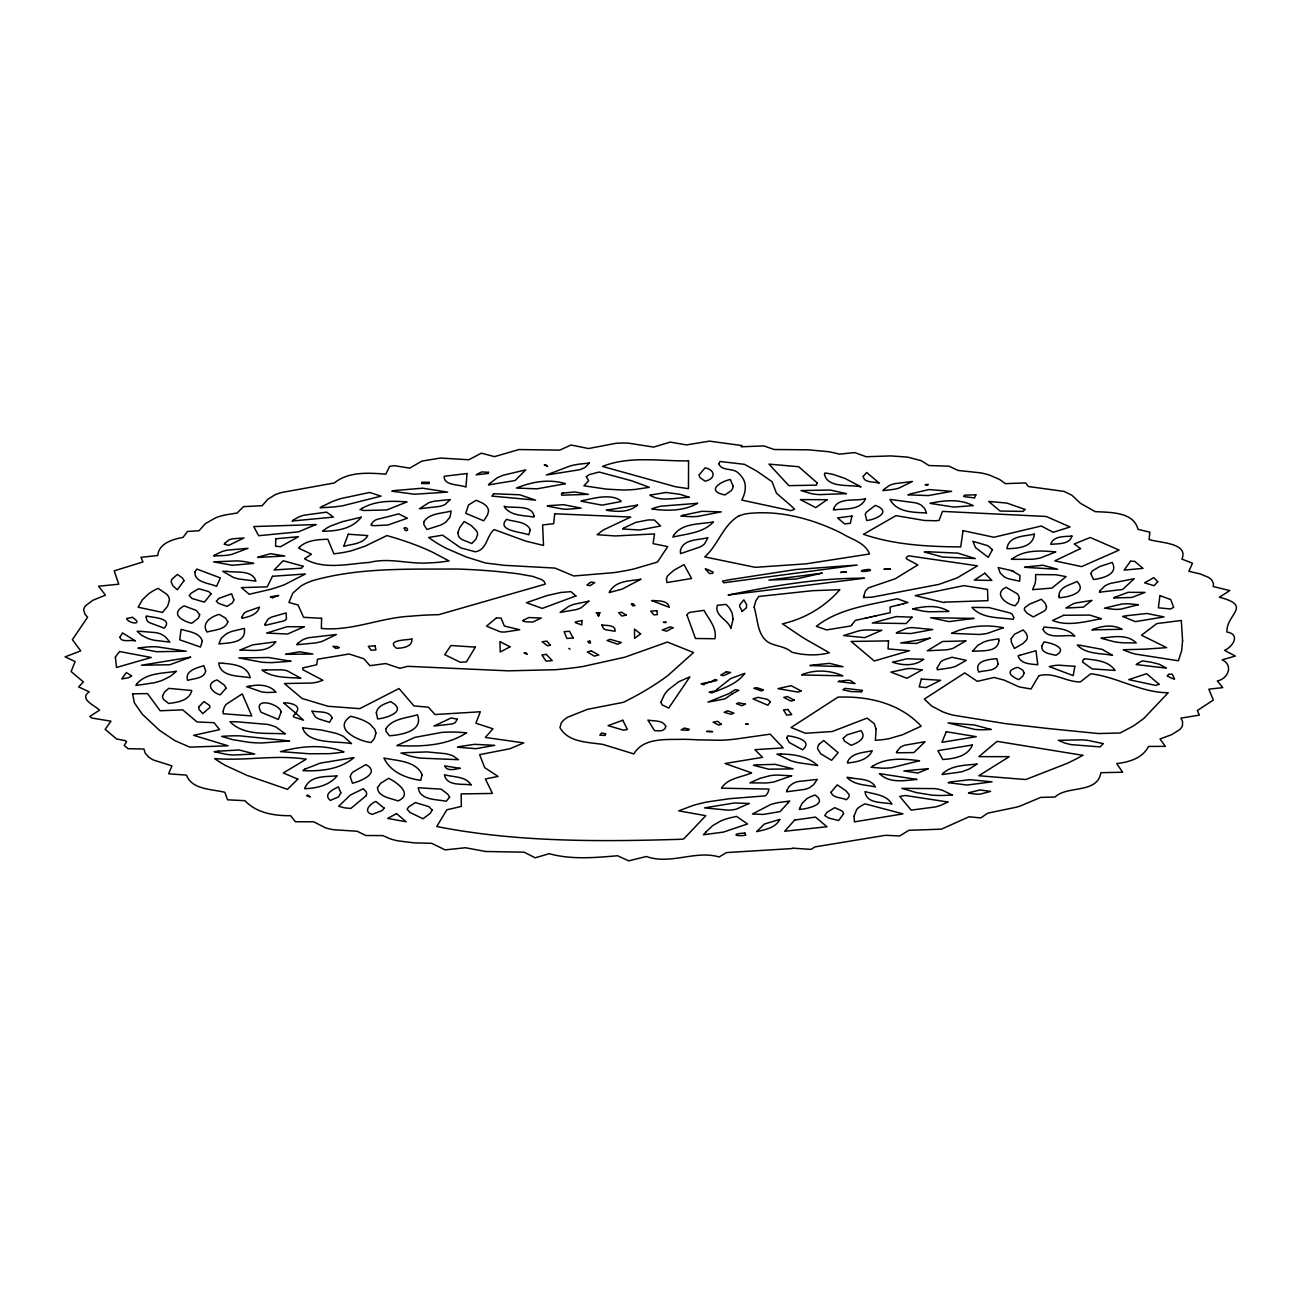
<?xml version="1.0" encoding="UTF-8"?>
<svg xmlns="http://www.w3.org/2000/svg" width="1302" height="1302" viewBox="0 0 1302 1302"><rect width="100%" height="100%" fill="white"/><g stroke="black" fill="none" stroke-linecap="round" stroke-linejoin="round"><path stroke-width="1.5" d="M421.734 483.221L421.881 482.261L429.351 482.261L429.123 483.579L421.685 483.53M706.84 731.61L712.519 731.643M706.937 731.187L712.552 731.578M944.471 602.142L987.958 600.661L987.502 589.432L963.968 585.607L915.176 595.616L944.21 602.614M295.359 713.333C303.268 705.586 289.646 702.299 283.592 702.934L295.961 713.382L293.373 715.791A8.414 2.995 -1.1 0 0 293.926 717.077L303.512 720.218L295.961 713.382M861.566 691.655L862.461 690.369L845.079 688.367L842.899 689.8L850.955 691.557L861.436 691.85M598.302 615.049L600.189 612.705L596.121 612.868L598.985 615.293L598.188 615.992M742.189 611.256L739.796 606.716A30.304 10.807 -1.1 0 1 739.829 604.714L743.865 599.88L746.632 604.681L746.404 607.888L741.977 611.501M766.211 795.034L766.553 794.627A51.527 18.374 -1.1 0 0 768.261 791.632L769.01 789.093L721.438 788.182C727.704 778.01 741.522 777.375 751.612 772.883L725.035 763.509L762.549 757.341L754.9 749.675L783.186 747.885L770.198 734.149L735.874 739.048A69.266 24.705 -1.1 0 1 720.104 740.268L697.416 739.845A101.898 36.358 -1.1 0 0 682.655 739.292C666.152 739.796 643.676 737.339 633.83 753.907L602.891 744.418C588.081 742.156 568.193 742.482 559.941 727.623L561.227 723.18A55.009 19.628 -1.1 0 1 567.444 717.304L587.495 709.33L623.544 702.283A461.933 164.784 -1.1 0 0 667.991 675.461L693.543 652.546L667.389 642.049L624.797 657.217L583.052 666.478A146.394 52.226 -1.1 0 1 555.222 669.716L508.187 670.839L407.64 666.315L399.926 668.333L385.685 663.548L369.914 665.68L363.893 658.763L349.148 654.011L317.525 659.219L316.679 664.752L302.601 667.959L302.91 669.733L322.912 680.279L318.453 681.809A19.888 7.096 -1.1 0 1 311.552 683.045L284.406 683.55L302.064 698.474L328.039 706.286L359.775 708.646L399.014 688.53L413.971 705.928L428.423 707.198L434.998 714.538L480.308 711.771L475.881 723.212L492.953 728.794L485.304 737.437L523.778 742.905L509.863 748.764L479.641 754.655L484.702 767.643L498.048 776.399L485.369 778.987L492.465 793.439L461.136 793.927L461.347 806.426L446.846 809.811L436.756 826.51C516.894 842.361 600.238 841.743 681.548 839.269A52.08 18.57 -1.1 0 1 683.778 838.879L705.814 815.687L678.7 810.869L692.583 805.629A85.183 30.385 -1.1 0 1 707.702 801.886L729.527 798.696L765.527 795.847M739.194 515.82C723.18 524.446 718.346 544.985 704.724 556.898L755.274 567.33L806.247 563.831L869.524 553.985C865.146 542.429 851.736 539.614 842.199 533.56C812.855 518.782 778.27 509.391 745.476 513.883A32.664 11.653 -1.1 0 0 739.194 515.82M898.461 604.925L899.584 604.649M903.067 603.77L904.272 603.477M865.765 618.076L867.897 617.604M870.029 617.132L872.194 616.643M874.374 616.172L876.572 615.683M884.139 569.153L890.308 568.86M890.356 568.909L884.253 569.299M928.082 484.425L925.152 484.604A7.112 2.539 -1.1 0 1 925.397 484.783L926.861 485.223A7.698 2.75 -1.1 0 0 927.48 485.141L928.082 484.572M792.462 848.546L726.5 852.566L719.127 856.96C695.431 849.881 670.481 865.179 646.362 856.488L628.687 860.866L617.587 855.756C594.884 857.66 571.497 859.841 549.216 853.705L535.187 857.79L524.088 852.175L485.841 851.508L465.416 847.748L445.17 849.881L431.678 843.322L414.02 842.85L398.135 840.88A43.845 15.64 -1.1 0 1 389.868 838.7L382.837 835.591L365.846 835.51L357.122 831.246L333.507 829.716A38.93 13.883 -1.1 0 1 325.533 827.86L313.733 821.806L295.342 821.741L290.639 815.687C274.462 815.849 256.543 813.115 244.971 800.697L227.557 799.802L224.823 792.3C212.014 789.045 191.817 789.793 186.495 775.129L168.625 773.779L171.978 765.869L153.652 760.091A51.722 18.456 -1.1 0 1 148.542 756.901L145.254 753.223L143.904 749.008L128.068 748.715L124.243 745.476L126.538 741.733A8.105 2.897 -1.1 0 0 124.927 740.545L116.61 739.015L105.136 729.332L110.979 721.194L91.758 718.02L89.854 716.409L99.587 710.127C94.786 705.554 78.608 698.995 89.252 691.85L78.608 686.919L83.409 681.939L71.105 671.539L75.125 661.562L65.1 656.859L80.724 650.902L72.391 639.656L87.625 617.181L85.021 614.332L83.719 610.052A45.782 16.324 -1.1 0 1 85.509 605.804L92.719 600.336L105.446 595.177L98.594 586.226L118.759 584.207L114.202 570.846L142.976 561.943L141.007 557.321L157.77 555.515C158.811 543.227 172.922 539.24 183.029 537.4L187.488 531.46L199.06 530.744L205.26 523.713L215.66 517.773A42.689 15.233 -1.1 0 1 224.937 514.99L237.11 513.004L243.539 506.624L262.19 505.697L267.773 499.284L275.373 494.597A32.843 11.718 -1.1 0 1 282.42 492.335L334.337 482.977C348.545 471.34 368.612 472.838 385.783 474.156L389.607 466.409L394.229 465.644L409.691 468.134L421.929 461.087L440.385 458.044L468.818 459.752L481.349 453.177L494.516 456.628L518.945 449.548L559.779 450.118L571.041 445.007L588.488 448.539L615.944 443.315A40.216 14.338 -1.1 0 1 628.248 443.119L653.653 447.091L670.286 442.094L686.496 444.91L709.395 441.134L742.124 445.593L741.212 446.781L763.932 445.919L774.202 449.515L808.298 449.808L828.3 451.68A52.113 18.586 -1.1 0 1 839.204 454.154L854.73 452.591L866.204 456.742L890.584 455.912L907.543 457.083L921.279 460.713L928.912 465.53L948.979 466.181L958.044 470.445L980.699 472.87A52.715 18.798 -1.1 0 1 989.829 475.214L999.692 479.527L1005.339 483.628L1025.716 482.944L1028.336 486.509L1064.157 491.407L1071.985 495.313L1080.514 503.353L1095.112 511.621C1109.662 512.532 1133.472 511.442 1137.981 529.312L1149.894 532.209L1149.064 539.484C1159.089 542.999 1189.003 542.576 1181.907 559.095L1192.486 563.229L1188.84 571.318L1200.037 573.873L1208.175 577.225A37.188 13.264 -1.1 0 1 1211.95 580.285L1213.497 583.849L1213.155 586.502L1229.772 590.587L1219.404 597.244C1253.175 605.983 1226.061 614.023 1226.923 632.072C1240.92 634.204 1232.75 646.899 1224.531 650.382L1235.338 656.029L1222.155 659.854C1233.791 665.208 1227.981 678.895 1217.321 680.93L1222.773 687.619L1208.826 689.197L1213.35 700.053L1197.303 710.55L1199.386 715.107L1180.898 718.151L1182.525 721.259L1182.46 725.621A46.905 16.731 -1.1 0 1 1179.612 729.657L1171.833 734.572L1160.017 739.015L1165.355 746.339L1148.462 746.469C1142.651 758.285 1128.834 762.24 1116.725 763.558L1122.633 772.216L1100.89 772.704C1097.374 794.122 1067.135 785.187 1055.059 797.036L1040.672 797.394L1020.41 805.954A50.42 17.984 -1.1 0 1 1015.82 807.305L987.713 813.164L980.748 817.933L969.046 816.777L941.411 829.162L908.877 830.302L899.682 835.933L885.49 835.298L815.133 846.87L810.951 849.392L792.43 848.139M1082.792 755.323L997.055 741.343L978.892 756.641L1009.245 756.657L978.827 775.748L1025.781 779.54L1067.087 763.395A287.498 102.565 -1.1 0 0 1082.792 755.323M1011.703 570.618L998.195 567.574L1000.245 573.059L1004.005 576.672A27.977 9.977 -1.1 0 0 1009.001 578.902L1019.661 581.197L1019.971 575.451L1011.703 570.618L1013.705 571.318M763.509 689.93L761.605 690.971L753.891 688.302A22.622 8.072 -1.1 0 0 754.558 688.14L756.706 687.7A64.026 22.834 -1.1 0 1 759.945 688.709L762.63 689.621M568.828 648.38L570.081 649.193M598.806 615.944L598.188 615.195M665.875 622.389L663.353 622.128A5.859 2.083 -1.1 0 0 663.939 622.502L665.289 622.502A8.024 2.864 -1.1 0 1 665.875 622.437L665.875 621.998M1035.627 578.527L1035.464 581.717A88.145 31.443 -1.1 0 1 1035.106 583.426L1032.6 589.66L1051.918 588.081L1066.061 576.623L1055.841 574.735L1035.643 574.589L1035.627 578.527M265.006 624.244L265.006 625.399L283.69 620.956A13.166 4.687 -1.1 0 0 286.456 619.003L286.098 612.917L271.63 617.083A28.644 10.221 -1.1 0 0 267.821 619.41L265.006 624.244M244.516 630.298C245.215 643.465 227.817 642.765 218.85 643.969L221.356 638.078L226.206 633.944A34.389 12.271 -1.1 0 1 232.228 631.275L244.369 628.378L244.516 630.298M422.076 774.739L420.725 780.354C406.224 778.287 390.47 772.184 383.944 758.008C396.752 760.889 416.152 760.677 422.076 774.739M688.579 460.859L688.449 488.689L675.624 486.769L602.517 466.442C629.582 455.57 660.147 461.315 688.579 460.859M376.327 712.829L377.661 718.948C387.085 717.955 408.226 711.087 390.6 701.648C385.083 703.633 377.238 706.01 376.327 712.829M843.24 738.234L844.363 741.033L851.036 745.346C857.074 743.084 867.604 738.315 860.899 730.65L847.114 734.833L843.24 738.234M786.766 737.974L789.354 742.579L802.553 749.789C813.766 740.643 794.448 736.541 787.775 735.825L786.766 737.974M854.063 816.126L854.389 821.871L903.002 813.88L864.951 803.822L860.801 806.084A46.758 16.682 -1.1 0 0 856.732 809.421L854.063 816.126M457.832 532.551L458.695 536.473A31.866 11.36 -1.1 0 0 462.373 539.712L471.812 543.52L475.881 539.174L477.508 534.992A51.575 18.407 -1.1 0 0 476.597 530.923L471.291 525.552L464.163 521.516L459.687 527.668L457.832 532.551M718.85 463.691C721.292 471.357 733.156 467.76 738.153 472.886A102.093 36.423 -1.1 0 1 742.596 477.98C747.202 484.67 745.314 493.377 741.798 500.098L790.786 510.628L794.611 509.294L791.942 506.624A81.977 29.246 -1.1 0 0 790.2 505.046L776.464 493.214L772.086 481.724L756.983 471.226L744.451 464.326L720.055 461.494L718.85 463.691M876.132 729.266L875.351 740.301L881.128 739.845A37.595 13.411 -1.1 0 0 889.282 738.592L902.693 734.702L921.181 726.158C899.715 703.161 868.532 696.033 838 697.123L791.095 727.492L805.466 733.27L832.287 731.512L867.067 718.102L874.244 723.668L876.132 729.266M275.715 538.784L275.601 546.222L280.532 546.726L298.483 536.684L275.715 538.784M530.223 529.702L528.807 534.878C522.623 531.965 495.574 530.939 506.592 519.319C514.176 522.102 526.496 521.174 530.223 529.702M665.745 726.223L664.948 728.811L662.539 730.341A5.566 1.986 -1.1 0 1 660.195 730.813L654.58 730.666L647.908 720.104C653.604 721.292 662.913 719.908 665.745 726.223M699.272 474.742L699.255 475.555A26.235 9.358 -1.1 0 0 700.411 477.98L705.114 481.203C715.677 479.038 715.726 469.908 705.082 467.857L699.272 474.742M1043.13 629.452C1047.85 639.949 1065.475 634.074 1074.801 636.06C1067.249 627.564 1054.376 628.264 1043.976 627.027L1043.13 629.452M384.139 808.103L382.186 810.511L372.242 814.385C362.314 811.764 370.305 803.546 375.871 801.462L384.139 808.103M831.034 792.234C832.629 798.159 841.71 797.442 846.381 799.737L848.53 797.508A25.275 9.016 -1.1 0 0 849.002 794.48L846.007 790.835L837.235 784.878L831.034 792.234M233.872 599.945L232.423 602.907L227.069 606.374L218.573 603.363L216.278 601.296L218.882 598.399L231.626 593.793L233.872 599.945M321.61 618.304L321.35 628.427C352.11 631.421 380.51 617.506 410.96 616.188A123.511 44.056 -1.1 0 1 438.66 614.69L545.294 584.126L544.545 582.157A25.763 9.195 -1.1 0 0 541.648 579.634L533.006 576.444L518.505 573.873A248.91 88.796 -1.1 0 0 456.335 569.007C408.535 569.348 359.45 567.379 312.985 580.546A64.303 22.931 -1.1 0 0 300.99 585.981L292.804 593.142L288.914 602.484L298.044 604.974L303.594 617.311L321.61 618.304M411.839 638.973C412.62 647.061 402.464 648.087 396.605 648.315C385.311 639.721 407.021 640.21 411.839 638.973M817.005 482.765L816.549 485.141L788.849 485.646L768.994 464.13L798.679 466.718L817.005 482.765M1182.574 640.812L1181.646 650.74L1178.408 660.781L1135.556 654.109A61.129 21.808 -1.1 0 1 1126.214 651.033L1123.333 649.747L1143.628 649.193A113.274 40.411 -1.1 0 0 1147.16 648.998L1166.641 647.631L1141.48 635.213L1156.827 623.593L1181.305 620.484L1182.574 640.812M162.604 695.821L162.571 696.765A34.389 12.271 -1.1 0 0 163.743 699.613L168.658 703.471C177.284 702.38 189.49 700.671 191.785 690.499L168.723 688.367L164.491 692.094L162.604 695.821M937.245 667.731L937.294 669.749L950.069 667.893A31.573 11.262 -1.1 0 0 955.749 666.282L966.312 660.358L951.957 657.25L944.487 659.691A27.619 9.846 -1.1 0 0 940.776 661.774L937.245 667.731M712.796 572.017L712.666 573.368L709.476 573.531L705.261 568.893A81.424 29.051 -1.1 0 0 708.06 569.674L712.796 572.017M146.182 617.067L146.719 619.996A29.246 10.432 -1.1 0 0 149.046 622.47L164.198 628.215C173.687 617.945 152.139 617.604 146.442 615.96L146.182 617.067M202.315 641.186L200.475 647.029L179.66 639.787L181.124 629.322C188.399 631.698 199.938 632.398 202.315 641.186M350.287 776.789L352.468 783.218C360.54 781.33 381.128 772.802 365.829 764.6L352.809 772.135A45.082 16.08 -1.1 0 0 350.563 775.585L350.287 776.789M680.458 550.388L680.507 553.627L700.183 546.938A43.438 15.494 -1.1 0 0 704.561 543.862L707.881 537.742C698.832 540.135 683.192 538.882 680.458 550.388M686.984 615.114L695.48 638.485L714.928 638.729C717.207 627.906 708.695 619.215 704.024 610.361L690.369 612.265A10.481 3.743 -1.1 0 0 687.961 613.535L686.984 615.114M241.944 617.246L241.912 618.255C248.698 616.871 257.405 614.788 259.505 607.123L246.322 611.728A25.601 9.13 -1.1 0 0 243.588 613.812L241.944 617.246M754.135 607.074C757.943 619.166 757.048 636.352 769.612 643.009C776.903 646.378 785.562 646.589 791.779 652.172C803.741 655.378 817.168 655.915 829.374 652.79L805.385 639.103A389.868 139.086 -1.1 0 1 801.104 636.434L782.437 623.821C804.636 618.792 824.931 606.878 839.855 589.676L812.578 590.685L758.675 596.462L755.73 601.068L754.135 607.074M992.449 549.59L988.283 557.321L975.523 547.621L972.903 541.339L987.681 545.652L992.449 549.59M586.307 476.711L588.634 480.698L583.947 485.809L606.602 489.145L622.616 490.008A48.011 17.121 -1.1 0 0 635.474 489.389L649.34 487.322L631.6 480.763L599.115 472.04L589.334 474.595L586.307 476.711M1059.031 596.218L1058.982 597.716C1067.184 597.488 1088.309 592.849 1076.982 581.441C1070.537 585.021 1058.607 586.616 1059.031 596.218M169.455 600.092L167.632 606.13L162.522 612.428L138.158 607.237L142.374 599.766L148.493 593.924A87.169 31.102 -1.1 0 1 155.784 589.432L158.014 588.325L166.689 594.2A54.847 19.563 -1.1 0 1 169.244 598.611L169.455 600.092M223.212 711.038L223.195 713.74L251.774 715.954L242.237 693.901L226.678 703.975A59.941 21.385 -1.1 0 0 224.221 707.393L223.212 711.038M582.043 620.533L581.815 624.96L575.354 622.649A2.897 1.025 -1.1 0 1 575.826 621.803L582.043 620.533M605.642 733.872L605.332 734.979A45.326 16.177 -1.1 0 0 605.186 735.418L599.815 735.158L601.557 732.961L605.642 733.872M1090.881 573.726L1093.55 579.504C1101.997 578.446 1119.085 574.41 1112.168 562.431L1099.946 566.451L1092.899 570.536A29.441 10.497 -1.1 0 0 1090.881 573.726M199.662 614.69L198.409 618.157L191.719 623.284C181.662 620.842 169.944 613.698 184.087 605.853L196.342 610.475L199.662 614.69M375.92 733.124L374.276 738.755L370.989 742.531C359.043 741.343 331.766 728.811 350.743 716.246L354.909 717.353A59.892 21.369 -1.1 0 1 370.273 724.368L374.878 729.478L375.92 733.124M660.863 702.364L662.23 704.919L668.74 708.044L689.897 676.812L678.733 681.76L668.919 689.279A141.446 50.453 -1.1 0 0 664.492 694.422L660.863 702.364M888.534 640.893L888.045 648.933L909.48 650.74L874.277 660.977L851.15 641.447L888.534 640.893M1019.254 598.22L1018.294 601.882L1015.186 605.755C1006.332 604.535 992.71 593.582 1006.104 587.316L1017.074 593.647A42.348 15.103 -1.1 0 1 1019.075 597.048L1019.254 598.22M205.667 670.986C204.316 678.765 193.559 678.391 187.634 680.376C184.412 670.644 197.204 667.845 203.861 665.664L205.667 670.986M733.091 619.264L730.878 628.443C728.371 619.703 713.838 615.618 717.418 605.267L726.011 604.405A103.981 37.091 -1.1 0 1 729.901 608.799L732.196 613.258L733.091 619.264M998.911 640.551C997.95 652.937 981.106 650.365 972.48 651.277L977.672 645.45L983.433 642.163A26.545 9.472 -1.1 0 1 989.911 640.226L998.846 638.859L998.911 640.551M1046.499 606.602L1046.434 607.692A31.948 11.393 -1.1 0 1 1044.562 610.866L1033.267 616.936L1027.213 613.323L1024.511 610.182A19.774 7.047 -1.1 0 1 1025.276 607.204L1029.654 604.112L1041.34 599.294L1045.115 603.119L1046.499 606.602M601.85 625.025L603.689 628.768A12.19 4.345 -1.1 0 0 606.227 629.875L615.097 631.226C616.139 624.635 605.983 625.644 601.85 625.025M281.216 711.755L278.351 719.436L261.132 712.308C252.018 696.716 278.612 703.161 281.216 711.755M467.011 473.537L465.97 487.111C459.573 484.198 443.608 485.955 444.161 476.255L467.011 473.537M666.461 578.885L666.852 582.564L691.557 578.495L684.038 564.612L674.111 570.13L667.959 575.484A48.89 17.447 -1.1 0 0 666.461 578.885M423.785 522.021L423.947 524.771L426.975 529.491L440.629 525.08A42.315 15.103 -1.1 0 0 445.968 521.956L450.085 517.024L451.094 511.051C442.094 513.59 429.107 513.004 423.785 522.021M340.847 792.853L338.553 796.905L330.301 800.437C322.701 794.155 333.328 789.321 338.39 786.88L340.847 792.853M534.032 515.804L533.918 517.106C523.925 515.153 509.945 516.276 504.118 506.266C513.004 508.887 531.086 504.02 534.032 515.804M488.559 510.954L487.55 514.957L483.677 520.8L465.742 513.297L468.557 504.948L476.125 500.326C481.024 502.344 488.087 504.737 488.559 510.954M132.592 693.787L134.334 702.803L142.374 714.31L159.56 730.373L174.761 740.578L189.799 747.136L228.127 745.802L193.624 735.337L219.615 729.641L213.984 722.691L197.058 721.975L182.719 709.85L160.146 710.762L147.517 693.608L132.592 693.787M1024.235 672.89L1022.884 676.047L1018.815 679.644C1009.327 675.884 1005.502 670.351 1017.871 667.34L1022.64 670.025L1024.235 672.89M449.613 797.149L446.212 801.267C436.854 799.184 419.797 800.502 418.267 787.743L441.232 789.158L447.79 794.187L449.613 797.149M865.342 514.567L866.741 520.475C876.23 519.579 892.488 511.588 875.269 505.388L866.465 512.158A33.038 11.783 -1.1 0 0 865.342 514.567M115.357 657.071L116.529 667.47L151.227 657.477L119.507 651.537L115.357 657.071M488.478 472.333L488.348 473.456L476.207 474.791A64.221 22.915 -1.1 0 0 478.192 473.651L481.773 471.926L488.478 472.333M554.717 513.785L553.675 523.648L542.608 524.966L543.52 545.473L525.634 541.079L494.174 529.572C486.297 535.871 487.371 549.704 475.344 551.804L460.794 547.882L442.501 535.171L428.716 537.449A207.018 73.856 -1.1 0 0 446.863 548.614L466.23 556.963L485.565 563.017L504.411 565.328L554.994 568.079L573.791 575.972L613.763 572.652A114.267 40.769 -1.1 0 0 634.139 568.893L657.526 562.025L667.682 546.596L653.051 543.634L654.532 533.918L615.26 535.952L597.113 534.699L603.282 529.995L630.754 517.057L554.717 513.785M733.14 486.248L732.766 488.152A37.53 13.394 -1.1 0 1 730.796 491.017L724.921 494.939C705.928 491.293 719.518 481.821 730.308 479.478L733.14 486.248M457.262 719.209L455.358 722.496A12.613 4.508 -1.1 0 1 452.168 723.961L433.94 726.028L451.241 717.939L457.262 719.209M227.883 621.868C225.311 629.989 213.87 629.924 206.985 632.04C201.061 622.779 211.477 616.53 219.192 614.365L225.588 618.157L227.883 621.868M385.945 728.615L386.076 731.415L389.542 735.776C400.821 734.898 423.931 731.285 417.405 714.782C406.875 718.086 392.472 718.509 385.945 728.615M377.482 787.612C377.857 797.084 391.137 798.175 398.054 800.942C413.564 793.927 396.752 782.421 388.728 778.319L380.9 783.088L377.482 787.612M847.569 761.816L847.423 763.021C856.602 762.077 867.962 760.108 872.275 750.749C863.861 752.637 851.524 752.654 847.569 761.816M1157.755 581.701L1154.06 585.721L1144.572 582.824L1153.8 577.665L1157.755 581.701M1159.919 595.616L1158.389 607.79L1170.4 608.978L1173.688 607.416L1170.726 599.555L1159.919 595.616M1013.737 617.408L1013.216 619.345C999.415 617.327 981.952 618.873 971.959 607.383L988.983 607.578L1009.896 612.949A16.34 5.826 -1.1 0 1 1012.142 614.218L1013.737 617.408M824.475 474.384C827.714 488.51 850.076 484.263 861.078 486.867L845.079 478.469L833.671 474.579A42.722 15.233 -1.1 0 0 825.012 472.984L824.475 474.384M184.038 580.708L177.332 589.757L172.71 585.623L171.197 581.799A34.487 12.304 -1.1 0 1 172.092 579.032L177.398 574.442L182.378 577.942L184.038 580.708M963.057 530.663L960.713 546.921C928.082 546.677 894.555 544.936 863.454 534.308L895.955 515.625L924.274 520.475L935.78 520.751L939.067 520.393L942.485 511.393L1046.238 516.471L1070.049 526.968L1053.253 532.29L1041.242 526.008L993.898 537.254L963.057 530.663M998.097 664.004C995.802 671.588 984.865 670.042 978.746 672.06C973.359 660.521 989.439 659.333 996.893 658.714L998.097 664.004M1011.182 638.615L1011.296 642.065L1014.388 648.461L1022.884 643.611L1026.318 640.21A38.865 13.866 -1.1 0 0 1027.424 636.873L1026.35 633.504L1023.242 629.94L1014.486 634.253L1011.182 638.615M843.501 813.929L838.618 820.504L828.609 817.998L824.768 815.589L826.868 812.432L834.68 807.647L841.629 810.755A20.197 7.21 -1.1 0 1 843.419 813.132L843.501 813.929M1167.373 676.047L1171.621 678.212A85.297 30.434 -1.1 0 1 1174.534 679.172L1172.305 674.224L1168.594 674.208L1167.373 676.047M432.101 809.974L430.457 813.115L423.02 818.779L410.065 812.497L407.087 809.258L408.698 806.882L415.403 802.585L428.814 806.622L432.101 809.974M1041.812 646.101C1040.884 653.278 1050.991 654.06 1055.922 655.297C1068.909 648.005 1050.681 642.651 1043.96 641.984L1041.812 646.101M1074.834 666.331L1073.19 675.624L1049.233 666.591L1054.343 665.55A15.168 5.42 -1.1 0 1 1059.079 665.192L1074.834 666.331M833.736 508.61L833.475 509.993C844.168 508.366 860.378 510.905 865.537 498.633C855.805 501.661 838.276 496.778 833.736 508.61M1071.92 536.05C1069.593 544.757 1057.712 543.552 1050.714 544.317C1053.302 535.74 1064.824 536.717 1071.92 536.05M770.393 701.811L767.838 705.228L753.044 698.881L758.057 697.351L767.317 699.337L770.393 701.811M302.617 727.883C308.086 744.728 337.234 740.773 351.556 743.637L343.663 736.558A50.176 17.902 -1.1 0 0 335.818 733.286L321.513 730.015L302.617 727.883M1034.293 534.129C1033.251 547.507 1017.253 548.484 1006.967 548.712C1008.415 535.692 1024.707 536.359 1034.293 534.129M371.428 524.185L371.184 525.39L374.471 525.666L387.882 525.032L407.38 518.212L398.77 513.899L376.62 519.514A23.729 8.463 -1.1 0 0 372.779 522.069L371.428 524.185M640.6 633.862L634.611 638.305L634.481 629.159L640.6 633.862M211.087 593.891L204.365 602.142L191.98 598.464L189.213 595.665L191.117 593.175L198.685 588.732L208.792 591.564L211.087 593.891M332.043 717.89L329.569 722.317L318.811 718.948A34.454 12.288 -1.1 0 1 315.296 716.881L311.748 710.99C318.03 712.536 329.406 710.42 332.043 717.89M851.947 516.064L850.32 523.29L844.705 523.941L837.577 517.919L851.947 516.064M863.812 596.153L863.486 597.553L872.08 597.162L938.905 584.386L956.97 577.974L977.476 565.833L908.666 555.808L906.55 557.272A7.259 2.588 -1.1 0 0 906.81 559.046L917.861 564.905L895.271 578.739L868.434 587.886L865.423 590.962L863.812 596.153M198.685 707.019L199.043 709.362L202.738 713.626L209.785 707.523A20.214 7.21 -1.1 0 0 209.362 705.326L203.991 701.583L198.685 707.019M194.974 572.017C194.161 582.482 209.476 583.15 216.571 586.323L220.364 577.925L196.797 569.039L194.974 572.017M131.551 675.868L128.8 677.658L121.737 678.944L126.375 672.548L131.551 675.868M226.06 688.188L220.201 694.877C211.526 692.371 205.114 683.42 217.108 679.953L224.546 685.275L226.06 688.188M921.344 679.074L919.228 686.838L926.08 687.57L940.614 680.279L921.344 679.074M896.671 751.759L896.394 752.784L913.89 752.589L925.087 741.701L904.89 745.2A22.915 8.17 -1.1 0 0 900.333 747.332L896.671 751.759M510.01 646.801L500.228 652.042L499.919 641.593L510.01 646.801M863.242 476.288C863.503 483.042 874.618 481.528 879.289 483.156L866.676 472.496L863.242 476.288M120.012 637.085C120.614 642.944 131.339 639.38 135.424 640.909L122.534 632.918L120.012 637.085M787.01 790.233L786.522 791.795L804.49 789.419A19.009 6.787 -1.1 0 0 809.73 787.564L813.457 784.846L817.314 779.393L798.614 781.46A19.481 6.949 -1.1 0 0 792.983 783.446L789.24 786.327L787.01 790.233M799.705 808.396L799.347 809.502C806.54 809.014 828.739 804.376 815.085 795.001L811.162 796.482A37.791 13.476 -1.1 0 0 806.67 798.858L802.081 803.301L799.705 808.396M673.541 535.513L672.939 537.091C686.724 533.706 703.292 533.055 713.447 521.923C700.167 524.397 681.923 522.769 673.541 535.513M348.285 534.227L343.663 546.335C351.833 544.073 363.242 543.976 367.766 535.561L348.285 534.227M523.209 620.37L522.916 621.135L526.22 621.851L532.843 622.03L541.258 618.043L528.726 617.539L523.209 620.37M946.261 731.708L941.948 742.319L976.256 736.688L946.261 731.708M975.882 494.809L974.531 497.966L963.708 496.518L964.408 495.167L975.882 494.809M1100.011 590.831L1099.376 592.215L1122.633 589.481L1134.237 578.69L1110.248 583.442A33.234 11.848 -1.1 0 0 1104.601 586.144L1100.011 590.831M305.433 786.978L304.619 788.719C316.451 788.296 329.373 785.497 337.185 775.813C326.395 776.936 310.983 775.146 305.433 786.978M272.492 576.298L267.187 586.844L241.375 587.625L249.235 594.282L270.328 589.35A117.473 41.908 -1.1 0 0 284.764 584.549L305.417 573.97L272.492 576.298M972.382 744.988C967.76 756.641 953.764 758.724 942.794 759.505L937.912 750.652L972.382 744.988M450.215 499.561L445.186 504.444A21.206 7.568 -1.1 0 1 440.06 506.348L419.407 508.773L428.814 502.718A25.454 9.081 -1.1 0 1 434.64 501.14L450.215 499.561M136.775 683.875L135.913 685.487L154.092 682.785A42.071 15.006 -1.1 0 0 162.132 680.409L170.302 676.34L176.437 671.262C163.059 673.476 146.394 672.727 136.775 683.875M779.752 819.463C775.504 828.007 764.974 829.699 756.608 831.62L764.42 824.02L779.752 819.463M1038.801 675.787L1031.054 688.97L1019.189 686.935L1003.956 680.035L994.093 677.479L977.314 681.337L964.749 672.906L924.339 699.109L931.662 706.042L942.583 711.755A73.888 26.365 -1.1 0 0 953.292 715.189L1005.632 723.668L1049.282 728.648L1098.449 733.547L1120.094 733.01L1133.635 725.849L1143.807 718.476L1168.219 692.729C1140.975 692.794 1117.393 676.894 1090.783 673.785L1080.318 681.923C1066.094 682.118 1053.399 671.506 1038.801 675.787M610.085 591.027L609.173 592.573L622.144 589.106L641.023 579.178C630.428 581.115 616.318 580.399 610.085 591.027M475.328 647.127L466.458 661.872L460.403 662.295L444.714 654.678L450.931 645.515L475.328 647.127M366.139 795.75L350.856 808.444L345.437 807.956A8.137 2.897 -1.1 0 1 344.102 807.712L338.666 806.296L350.271 795.083L363.291 788.735L366.074 791.73A30.385 10.839 -1.1 0 1 366.139 795.75M589.285 463.056L585.542 467.011A26.447 9.439 -1.1 0 1 579.423 469.778L546.352 475.018L570.536 465.807A46.774 16.682 -1.1 0 1 579.162 464.147L589.285 463.056M731.773 694.145L724.97 698.881L707.93 702.152L728.681 693.722L735.353 689.621L738.852 690.272L731.773 694.145M588.878 601.166L581.376 607.643A28.384 10.123 -1.1 0 1 576.086 609.629L560.137 612.412L569.007 606.195A36.977 13.199 -1.1 0 1 574.328 604.226L588.878 601.166M1130.478 561.243L1124.147 570.113L1143.01 568.372L1134.628 561.292L1130.478 561.243M819.316 744.077L818.453 745.281A38.393 13.687 -1.1 0 0 817.656 748.91L820.813 753.858L831.604 760.319L838.146 752.719L823.678 740.496L819.316 744.077M883.667 489.601L882.902 490.626L892.863 489.503A29.734 10.611 -1.1 0 0 898.901 488.136L912.409 481.48L894.49 483.709A23.469 8.382 -1.1 0 0 889.347 485.451L883.667 489.601M225.018 543.146L224.172 544.269L228.843 545.31L243.995 537.938L232.635 538.816A11.995 4.28 -1.1 0 0 228.843 539.988L225.018 543.146M851.882 624.765L850.971 625.92L826.64 629.924L816.338 626.327C839.285 608.327 869.59 605.056 897.176 598.741L907.966 602.549L890.145 607.009L890.194 612.656L855.3 620.387L851.882 624.765M943.039 773.355L942.111 774.544L961.429 771.907L969.306 768.994L977.216 764.014C965.677 765.397 952.12 764.974 943.039 773.355M303.073 566.272L301.592 568.16L274.136 569.983L283.185 560.723L303.073 566.272M297.735 643.334L296.644 644.718L315.019 643.009A36 12.841 -1.1 0 0 322.44 641.268L336.421 634.497L308.639 637.72A25.78 9.195 -1.1 0 0 302.308 640.014L297.735 643.334M489.519 483.644L488.462 484.914L515.104 480.519L525.764 469.859L503.272 475.246A50.371 17.968 -1.1 0 0 496.859 478.078L489.519 483.644M493.832 493.735L491.814 496.078L535.561 500.147L519.775 494.793L493.832 493.735M299.493 547.214L298.679 548.158L311.471 554.164L304.522 558.737C324.1 570.227 348.399 563.733 369.703 562.415C389.184 557.386 408.747 564.303 428.472 562.92A55.677 19.855 -1.1 0 0 440.613 562.09L449.092 560.934L432.313 552.081A275.08 98.138 -1.1 0 0 396.199 538.296L386.938 535.561L364.902 546.254L351.589 550.713A55.97 19.969 -1.1 0 1 338.845 553.204L333.882 553.822L327.762 539.191C318.095 539.728 306.833 539.939 299.493 547.214M275.682 641.821C267.561 653.295 251.791 649.877 239.796 650.17L252.588 644.864L275.682 641.821M361.159 517.187C352.224 529.051 336.421 531.151 322.603 531.232L325.451 528.97A56.377 20.116 -1.1 0 1 330.741 525.959L342.393 521.679L361.159 517.187M1091.727 600.45L1083.378 607.155L1065.85 608.05L1072.718 604.047A16.194 5.778 -1.1 0 1 1076.233 602.907L1091.727 600.45M794.676 820.065L784.65 831.229L826.949 826.77L815.491 817.086L794.676 820.065M705.928 832.011L703.454 834.745L723.489 832.076L747.494 823.971L736.558 816.387L729.234 818.079A47.263 16.861 -1.1 0 0 720.706 821.009L712.764 825.566L705.928 832.011M788.296 802.585L780.126 811.569L763.249 814.45L752.442 814.01L770.54 804.571A37.774 13.476 -1.1 0 1 778.791 802.504L789.696 801.039L788.296 802.585M911.986 617.181L906.192 623.544L872.242 623.007L896.183 616.578L911.986 617.181M717.435 688.986L715.872 690.678L709.232 692.192L711.803 692.973C723.603 688.123 736.737 684.299 744.874 673.329L730.764 678.521L717.435 688.986M1083.671 659.479L1083.02 660.195A13.704 4.883 -1.1 0 0 1082.711 662.148L1092.118 668.903L1115.065 670.432C1108.279 660.521 1095.373 660.147 1084.647 658.747L1083.671 659.479M1103.168 743.605L1100.125 746.909L1071.497 744.663A37.774 13.476 -1.1 0 1 1064.499 742.905L1058.331 740.35L1081.262 739.861A32.778 11.685 -1.1 0 1 1088.049 740.399L1103.168 743.605M1024.999 509.424L1023.128 511.393L1000.082 511.051L988.69 501.416L1006.918 503.093L1024.999 509.424M297.816 779.149L287.449 789.337L247.022 775.39L225.571 765.511A193.152 68.908 -1.1 0 1 214.684 758.561C245.167 761.165 275.829 754.444 306.198 759.229L283.283 772.965L297.816 779.149M496.371 617.929L486.509 626.132L499.952 631.698A8.072 2.881 -1.1 0 0 504.769 632.023L519.71 629.745L504.33 626.05L501.075 618.043L496.371 617.929M293.52 519.889L292.136 521.012L333.442 517.106L326.639 512.125L304.375 515.136A29.507 10.53 -1.1 0 0 298.451 517.106L293.52 519.889M965.807 640.909L953.129 648.298A22.362 7.975 -1.1 0 1 946.391 649.844L927.268 650.788L942.599 641.479L965.807 640.909M304.749 769.205L302.943 770.621C320.618 771.468 339.968 769.498 353.981 757.585L320.243 763.135L304.749 769.205M589.236 583.345L586.86 585.086L590.099 585.656L594.737 582.645L591.075 581.994L589.236 583.345M215.058 554.977L213.674 555.97L224.807 555.482A28.758 10.253 -1.1 0 0 231.658 554.424L247.998 548.321L227.411 550.144A27.114 9.667 -1.1 0 0 221.519 551.771L215.058 554.977M624.244 527.831L622.633 528.986L639.754 529.995L660.57 525.992L654.401 520.035L648.396 519.921L635.734 522.395L624.244 527.831M637.524 505.078C628.915 512.728 616.855 511.849 606.293 510.221L637.524 505.078M827.161 499.691L815.736 507.617L800.372 499.61L827.161 499.691M928.261 768.685L917.975 773.03L903.832 770.947L928.261 768.685M466.555 732.782C446.179 746.144 420.448 746.713 396.898 745.59L414.752 737.388L441.866 732.391A50.436 18 -1.1 0 1 456.611 732.115L466.555 732.782M687.879 730.259L681.158 729.934L684.429 728.03L689.311 729.315L687.879 730.259M984.833 573.189L974.319 580.106L991.815 580.432L984.833 573.189M1013.623 557.907L1011.426 559.339L1032.242 559.274A30.402 10.855 -1.1 0 0 1040.493 557.94L1055.841 551.902C1041.681 550.73 1025.992 549.46 1013.623 557.907M749.171 803.48L736.248 809.16A18.993 6.77 -1.1 0 1 728.388 810.186L704.528 807.875L734.344 802.976L749.171 803.48M873.203 765.885L871.005 767.301L881.812 768.18A27.44 9.781 -1.1 0 0 891.365 767.757L919.57 760.726C904.141 758.838 887.02 757.259 873.203 765.885M322.375 506.348L320.064 507.747L329.666 507.259A67.818 24.185 -1.1 0 0 342.491 505.827L381.047 496.143L369.622 492.465L341.222 498.487A80.854 28.839 -1.1 0 0 332.531 501.482L322.375 506.348M1138.111 663.385L1136.158 664.557L1166.511 668.154L1159.138 664.215L1151.424 662.246L1142.293 660.863L1138.111 663.385M923.574 659.333C914.622 666.315 902.807 665.55 892.602 662.23L906.941 658.763L923.574 659.333M726.386 671.751L720.82 675.022L723.407 675.673L730.617 672.483L726.386 671.751M362.298 508.252L360.036 509.57L363.828 510.514L386.808 509.945L407.021 501.937C391.983 500.782 375.79 500.489 362.298 508.252M620.989 642.472L617.815 644.262L607.058 640.535L610.231 639.315L620.989 642.472M304.098 626.767L287.563 634.009L266.633 633.081L287.107 626.701L304.098 626.767M947.872 801.983L941.151 805.157A38.263 13.655 -1.1 0 1 935.145 806.98L911.14 810.121L899.715 796.385L905.492 795.506L947.872 801.983M1115.082 597.179L1113.649 597.976L1131.845 597.439L1145.044 592.394L1128.102 592.329L1115.082 597.179M898.315 631.877L896.297 632.984L911.009 633.521L932.769 629.533L912.246 627.597A10.628 3.792 -1.1 0 0 906.859 628.28L898.315 631.877M922.044 669.944L906.941 678.277L890.91 672.125L907.136 668.675A15.722 5.615 -1.1 0 1 913.027 668.61L922.044 669.944M673.036 627.662L666.624 631.177L662.262 630.005L670.237 626.88L673.036 627.662M396.508 813.587L387.67 818.421L406.208 821.79L396.508 813.587M715.075 679.563L710.746 681.857L701.046 683.794L703.975 684.819C704.968 681.564 722.854 680.783 715.075 679.563M930.067 638.126L916.592 643.448L900.691 642.96L930.067 638.126M791.632 775.846L774.055 781.916A30.304 10.807 -1.1 0 1 765.95 782.974L749.887 782.876L760.043 778.336L769.694 775.764A21.548 7.682 -1.1 0 1 777.229 775.032L791.632 775.846M745.297 704.073L741.928 705.749L736.476 703.666L738.511 702.803L745.297 704.073M1080.53 548.581L1054.799 560.869L1081.62 566.614L1119.118 550.079L1090.262 537.498L1074.215 543.976L1080.53 548.581M697.547 503.304C683.631 511.198 667.161 511.1 651.765 508.936L654.06 508.057A30.451 10.872 -1.1 0 1 661.497 506.12L697.547 503.304M969.762 792.527L968.509 793.113L976.467 794.204A10.79 3.857 -1.1 0 0 980.585 794.041L990.578 791.388L979.901 789.94L969.762 792.527M1063.75 615.26L1052.618 620.452C1067.933 626.864 1085.673 621.38 1101.394 618.727L1089.725 615.081L1063.75 615.26M190.531 657.168L169.813 664.736L141.479 665.241L190.531 657.168M1003.403 627.743L987.421 633.358A24.771 8.837 -1.1 0 1 979.006 634.481L951.534 633.325C967.614 625.871 986.102 624.228 1003.403 627.743M803.79 673.98L801.658 674.941L842.833 675.819C830.709 670.465 816.338 669.374 803.79 673.98M881.633 630.347L864.788 637.654L843.566 635.571L859.515 630.656A24.51 8.74 -1.1 0 1 866.351 629.924L881.633 630.347M338.927 647.729L336.486 648.298A27.863 9.944 -1.1 0 0 335.786 648.445L332.97 646.378L337.348 646.557A30.776 10.986 -1.1 0 1 338.959 647.696M315.849 524.576L298.402 531.851L258.675 535.708L253.727 526.561L315.849 524.576M801.072 690.955L798.191 692.127L777.945 688.644L791.144 685.666L801.072 690.955M726.418 711.413L724.156 712.34L731.154 714.261L733.97 713.17L727.769 710.859L726.418 711.413M748.048 724.156L745.851 724.075L748.048 724.156M575.923 595.942L542.25 608.425L526.431 602.68L546.921 595.616L560.739 592.491L570.846 591.645L575.923 595.942M1094.233 628.996L1091.873 629.875L1122.129 629.289C1113.535 624.504 1103.103 625.611 1094.233 628.996M259.847 556.605L257.584 557.435L284.829 555.987L270.588 553.692L259.847 556.605M272.427 597.748L270.328 596.821L278.709 595.437L272.427 597.748M520.003 486.72L516.276 488.071L536.977 488.836L565.491 483.709C550.534 479.087 534.438 481.284 520.003 486.72M622.812 720.25L608.083 725.621L623.577 730.227L627.369 729.397L622.812 720.25M1159.04 684.234L1155.704 685.422L1128.753 679.628L1146.606 673.72L1159.04 684.234M683.176 515.218L680.897 516.031L689.832 516.65A28.156 10.042 -1.1 0 0 697.758 516.406L721.243 511.865L701.99 511.312L683.176 515.218M911.107 493.735L907.917 494.841L928.407 495.574L951.632 491.342L928.961 489.552L911.107 493.735M1138.404 604.698L1121.022 609.092A17.105 6.103 -1.1 0 1 1114.528 609.352L1104.405 608.148L1121.706 604.063A19.546 6.966 -1.1 0 1 1128.232 603.754L1138.404 604.698M459.606 746.551L457.523 747.202L475.962 748.683L494.744 745.33L474.514 744.337L459.606 746.551M583.524 500.44L580.92 501.205L602.012 505.143L621.087 501.53A28.123 10.025 -1.1 0 1 620.956 500.912C611.842 493.588 594.721 497.885 583.524 500.44M1020.442 655.101L1018.099 655.769C1020.329 664.085 1030.907 664.004 1037.792 664.752L1035.985 650.707L1020.442 655.101M950.948 781.867L948.149 782.665L967.24 785.041L992.059 781.835L969.876 779.703L950.948 781.867M822.034 573.157L795.88 579.032L768.929 580.074L822.034 573.157M794.366 700.199L790.802 701.094L783.804 697.4L787.303 696.521L794.366 700.199M285.431 750.391L280.435 751.596L309.323 753.76L328.56 753.679A51.803 18.472 -1.1 0 0 340.082 752.491L343.988 751.856C325.305 744.565 304.587 745.72 285.431 750.391M591.385 650.951L587.316 651.895L594.184 656.11L598.774 655.036L591.385 650.951M288.084 653.767L285.561 654.353L312.903 654.027L299.688 651.814L288.084 653.767M839.66 681.206L838.13 681.564L855.072 683.583L850.645 680.653A6.087 2.181 -1.1 0 0 847.537 680.246L839.66 681.206M460.111 768.326C455.375 769.043 446.993 771.842 444.633 765.885L460.111 768.326M721.406 724.4L718.574 725.019L713.105 722.154L717.711 721.292L721.406 724.4M132.381 617.343L126.506 618.564C129.012 624.065 144.392 625.139 132.381 617.343M549.883 505.567L547.263 506.104L562.643 509.033A15.429 5.501 -1.1 0 0 567.477 509.228L581.083 508.138L563.522 504.688L549.883 505.567M626.246 615.13L621.884 616.041L618.645 612.721L621.493 612.217L626.246 615.13M395.385 490.48L391.821 491.196L414.345 494.223L447.611 492.107L422.662 488.201L395.385 490.48M915.843 608.278L912.539 608.929L922.988 611.126A37.302 13.313 -1.1 0 0 929.612 611.794L948.898 611.468C939.019 605.202 926.812 605.869 915.843 608.278M736.135 593.435L728.111 595.03L864.479 578.218C821.253 577.925 778.401 584.923 736.135 593.435M972.985 505.599L953.878 507.08L930.035 503.369C944.21 500.293 959.607 498.666 972.985 505.599M730.406 579.585L722.464 581.115L723.717 582.791L857.204 565.035L795.896 569.511L730.406 579.585M846.17 571.936L840.767 572.408L846.17 571.936M307.939 795.294L306.556 795.555L310.234 796.954L307.939 795.294M562.936 493.051L561.536 493.295L561.732 495.183L588.406 494.353L574.947 491.977L562.936 493.051M973.717 618.401L948.914 621.624L930.621 617.75L973.717 618.401M1126.604 615.7L1122.601 616.416L1135.295 621.64L1164.004 616.92L1146.981 613.486L1126.604 615.7M545.652 464.781L544.236 465.026L547.67 466.49L545.652 464.781M666.119 492.465L649.812 495.134C660.96 502.328 676.731 497.429 689.425 497.348L680.1 494.353L666.119 492.465M1027.831 566.744L1024.511 567.298L1057.663 569.283L1042.804 565.231L1027.831 566.744M141.348 647.615L137.882 648.152L156.728 651.732L186.202 651.212L156.858 646.817A30.857 11.002 -1.1 0 0 147.842 646.948L141.348 647.615M550.388 645.304L547.475 645.743L542.153 641.772L546.921 641.121L550.388 645.304M525.731 652.774L524.022 653.018L527.196 654.32L525.731 652.774M813.571 664.996L809.925 665.55L843.029 666.673L829.586 663.353L813.571 664.996M870.436 570.406C861.81 572.88 855.739 570.39 869.427 569.381L870.436 570.406M249.675 686.187L246.501 686.642L261.946 691.964A18.863 6.738 -1.1 0 0 268.261 692.485L276.008 692.159C269.335 684.64 258.854 684.185 249.675 686.187M289.532 740.936L261.767 742.986A55.416 19.774 -1.1 0 1 248.731 742.286L232.586 739.634L221.617 736.379L226.353 736.069A66.793 23.827 -1.1 0 1 239.763 735.842L289.532 740.936M632.788 603.786L631.275 603.998L632.87 605.918L634.969 605.625L632.788 603.786M756.592 764.86L753.484 765.299L768.782 769.189L793.13 768.88L775.178 764.355L756.592 764.86M1104.747 637.736L1101.004 638.24L1114.593 641.853A37.612 13.427 -1.1 0 0 1123.545 642.83L1136.223 642.911C1127.971 634.562 1115.244 636.466 1104.747 637.736M253.548 563.408L232.293 565.28L213.593 561.862L236.72 560.885A35.105 12.532 -1.1 0 1 244.011 561.52L253.548 563.408M290.818 661.253L271.988 662.604A44.04 15.705 -1.1 0 1 262.027 662.23L238.819 657.917L268.668 657.526L290.818 661.253M744.874 833.085C730.975 833.654 735.044 836.779 745.786 835.217L744.874 833.085M546.303 654.401L541.957 654.922L546.043 661.156L552.227 660.602L546.303 654.401M218.476 751.156L214.228 751.661L226.125 754.314A34.015 12.125 -1.1 0 0 233.546 754.997L254.769 754.037L239.242 749.985L218.476 751.156M787.84 709.476L783.511 709.915L786.668 715.123L791.714 714.603L787.84 709.476M916.771 779.426C904.304 780.63 889.38 783.56 879.485 773.616L916.771 779.426M404.255 528.124L405.101 530.353C409.658 531.948 407.054 526.122 404.255 528.124M589.822 641.186L587.788 641.365L588.927 643.074L590.603 642.928L589.822 641.186M846.333 493.637L819.202 494.63A29.067 10.367 -1.1 0 1 811.227 493.621L800.974 490.577L830.22 490.008L846.333 493.637M375.041 645.759L368.32 646.313L371.086 650.268L375.936 649.942L375.041 645.759M573.108 637.947L566.875 638.468L564.124 631.649L569.527 631.291L573.108 637.947M406.729 752.605L400.935 753.077L410.244 756.104A53.919 19.237 -1.1 0 0 420.351 758.106L458.45 759.684L453.487 756.185A29.149 10.4 -1.1 0 0 445.789 753.712L427.023 751.921L406.729 752.605M656.826 610.687L650.674 611.159L653.913 614.886L657.412 614.609L656.826 610.687M952.413 795.05L941.541 795.506A41.908 14.957 -1.1 0 1 931.63 795.066L916.462 792.609L901.863 788.361L934.608 788.605A27.749 9.895 -1.1 0 1 942.306 790.216L952.413 795.05M990.985 729.462L983.921 729.787A31.573 11.262 -1.1 0 1 974.612 729.38L948.019 722.887L974.368 724.986L990.985 729.462M266.226 669.928L261.962 670.123C273.046 678.277 287.823 677.17 300.86 678.261L287.205 670.807A14.517 5.175 -1.1 0 0 281.297 669.798L266.226 669.928M928.684 551.82L924.274 551.95L942.794 557.077L975.296 558.542L957.8 553.122L928.684 551.82M235.906 721.715L229.966 721.699C244.027 736.167 267.04 732.603 285.366 733.889L276.057 727.086A37.872 13.508 -1.1 0 0 267.349 724.384L235.906 721.715M781.021 754.086L776.855 754.07L790.623 760.628A56.051 20.002 -1.1 0 0 798.159 762.679L817.64 765.511C807.842 756.381 793.927 754.151 781.021 754.086M653.49 600.58L651.618 600.564L669.293 607.302C667.991 600.352 658.893 601.003 653.49 600.58M227.199 571.415L222.756 571.301L233.253 577.372A37.579 13.411 -1.1 0 0 239.601 579.113L255.908 581.115C252.409 569.641 236.346 572.896 227.199 571.415M141.104 631.405L137.166 631.307L141.511 635.213L147.793 638.419A33.445 11.93 -1.1 0 0 154.336 640.275L169.878 642.13L165.403 636.792L161.253 634.22A18.912 6.738 -1.1 0 0 155.654 632.609L141.104 631.405M926.454 512.939C913.744 512.304 896.736 512.581 889.998 499.415L915.762 502.865A24.592 8.772 -1.1 0 1 921.393 505.257L924.745 508.545L926.454 512.939M471.047 784.878C462.34 783.511 446.667 786.538 444.405 774.706C453.161 777.294 465.839 776.057 471.047 784.878M222.642 663.255L218.752 662.962C220.201 677.414 239.763 675.673 250.212 677.756C247.673 665.436 232.863 664.118 222.642 663.255M1080.725 645.418L1077.291 645.06C1086.242 654.499 1100.727 653.067 1112.543 655.313L1102.176 649.372L1080.725 645.418M891.74 803.936C882.935 801.951 866.221 804.099 865.049 791.6C874.163 794.22 886.613 794.708 891.74 803.936M850.759 777.782L846.984 777.31C853.933 785.252 865.911 784.683 875.432 786.978C870.761 778.352 858.978 779.605 850.759 777.782"/></g></svg>
